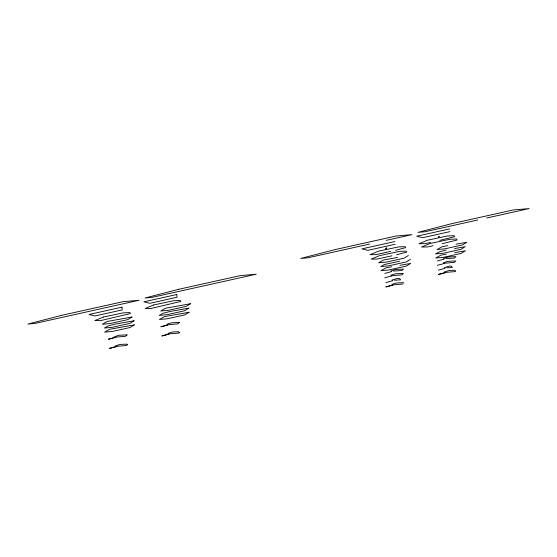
<?xml version="1.0" encoding="UTF-8"?>
<svg xmlns="http://www.w3.org/2000/svg" width="557" height="557" viewBox="0 0 557 557"><rect width="100%" height="100%" fill="white"/><g stroke="black" fill="none" stroke-linecap="round" stroke-linejoin="round"><path stroke-width="0.84" d="M408.337 255.538L404.041 258.176L386.405 262.089L378.676 262.779L383.578 260.001L397.58 257.445M410.418 259.325L406.13 261.964L388.487 265.884L380.758 266.566L384.602 264.464L399.661 261.233M384.908 273.417L391.703 271.538L390.979 270.869L395.686 269.407L403.533 269.08L401.924 270.514L393.465 271.057M437.342 260.975L444.138 259.096L443.414 258.427L448.12 256.965L455.974 256.638L454.359 258.072L445.899 258.615M385.924 282.601L392.72 280.721L391.996 280.053L396.702 278.591L399.418 278.472L400.685 279.844L394.474 280.241M438.359 270.159L445.154 268.279L444.43 267.611L449.137 266.149L451.149 266.065L452.381 267.451L446.916 267.799M384.783 277.769L393.353 275.534L401.792 274.866L403.407 273.431L395.554 273.759L390.854 275.221L391.571 275.889M437.217 265.334L445.788 263.092L454.227 262.424L455.842 260.989L447.995 261.317L443.288 262.779L444.013 263.454M446.22 250.051L439.403 251.813L435.553 253.922L443.288 253.233L460.924 249.32L465.213 246.681L454.463 248.589M369.549 244.07L307.68 257.835L300.738 258.441L334.472 249.731L395.999 236.043L411.95 234.643L386.203 240.366M477.739 220.008L424.88 231.768L417.938 232.373L451.671 223.663L513.199 209.975L529.15 208.576L486.748 218.003M449.631 228.892L416.733 236.21L422.679 237.693L449.938 231.628M394.836 241.543L361.932 248.861L367.878 250.337L395.136 244.272M430.54 242.434L425.026 243.66L419.017 243.715L427.602 240.178L438.011 237.971L439.167 236.259L438.798 237.804L447.501 235.966L454.129 235.695L454.609 236.683L439.752 240.387M390.77 251.346L376.045 254.626L370.036 254.674L378.621 251.137L385.026 249.787L386.426 247.705L385.98 249.578L398.52 246.925L405.148 246.66L405.628 247.649L395.463 250.302M433.026 245.748L427.518 246.974L421.51 247.023L430.095 243.486L449.986 239.273L456.622 239.009L457.102 239.997L442.244 243.694M391.891 255.802L377.166 259.075L371.157 259.13L379.742 255.593L399.634 251.374L406.269 251.11L406.749 252.098L396.584 254.758M447.779 245.651L442.014 246.744L437.113 249.522L444.848 248.833L462.484 244.92L466.773 242.281L456.023 244.189M446.429 254.145L440.921 255.141L435.769 258.016L443.497 257.334L461.133 253.414L465.429 250.775L454.672 252.683M391.627 266.796L386.119 267.792L380.967 270.667L388.702 269.978L406.338 266.065L410.627 263.426L399.877 265.334M455.243 271.607L446.798 272.276L438.227 274.517L445.022 272.638L444.298 271.962L449.005 270.5L454.895 270.256L455.723 271.182M402.802 284.049L394.363 284.718L385.792 286.952L392.588 285.073L391.863 284.404L396.57 282.942L403.31 282.664L403.79 283.179M127.038 334.903L125.422 336.337L116.984 337.006L108.413 339.241L115.208 337.361L114.484 336.693L119.191 335.23L127.038 334.903M127.421 344.651L126.439 345.521L117.993 346.189L109.423 348.424L116.218 346.545L115.494 345.876L120.201 344.414L126.94 344.135L127.421 344.651M179.472 322.461L177.857 323.896L169.419 324.564L160.848 326.806L167.643 324.926L166.919 324.251L171.626 322.788L179.472 322.461M179.354 332.654L178.874 333.079L170.435 333.747L161.864 335.989L168.653 334.109L167.929 333.434L172.635 331.972L178.525 331.728L179.354 332.654M131.967 317.01L127.678 319.648L110.035 323.561L102.307 324.251L107.209 321.473L131.967 317.01M134.049 320.797L129.76 323.436L112.124 327.349L104.389 328.038L108.232 325.929L115.048 324.167L134.049 320.797M134.258 324.898L129.969 327.537L112.333 331.45L104.598 332.139L109.75 329.257L134.258 324.898M190.41 303.746L186.115 306.385L168.479 310.305L160.75 310.994L165.652 308.216L190.41 303.746M188.851 308.153L184.555 310.792L166.919 314.705L159.191 315.394L163.034 313.285L169.85 311.523L188.851 308.153M189.06 312.247L184.771 314.886L167.128 318.799L159.399 319.488L164.552 316.613L189.06 312.247M103.372 317.065L94.787 320.602L100.796 320.547L130.38 313.57L129.899 312.581L123.271 312.846L103.372 317.065M153.725 304.958L145.14 308.494L151.149 308.439L180.733 301.469L180.252 300.474L173.624 300.745L153.725 304.958M61.583 315.353L27.85 324.07L34.792 323.457L139.062 300.265L123.111 301.671L61.583 315.353M178.783 289.285L145.05 298.002L151.991 297.389L256.262 274.197L240.311 275.604L178.783 289.285M176.743 294.521L143.838 301.838L149.784 303.314L177.042 297.25L176.743 294.521M121.948 307.165L89.043 314.482L94.989 315.958L122.248 309.901L121.948 307.165"/></g></svg>
